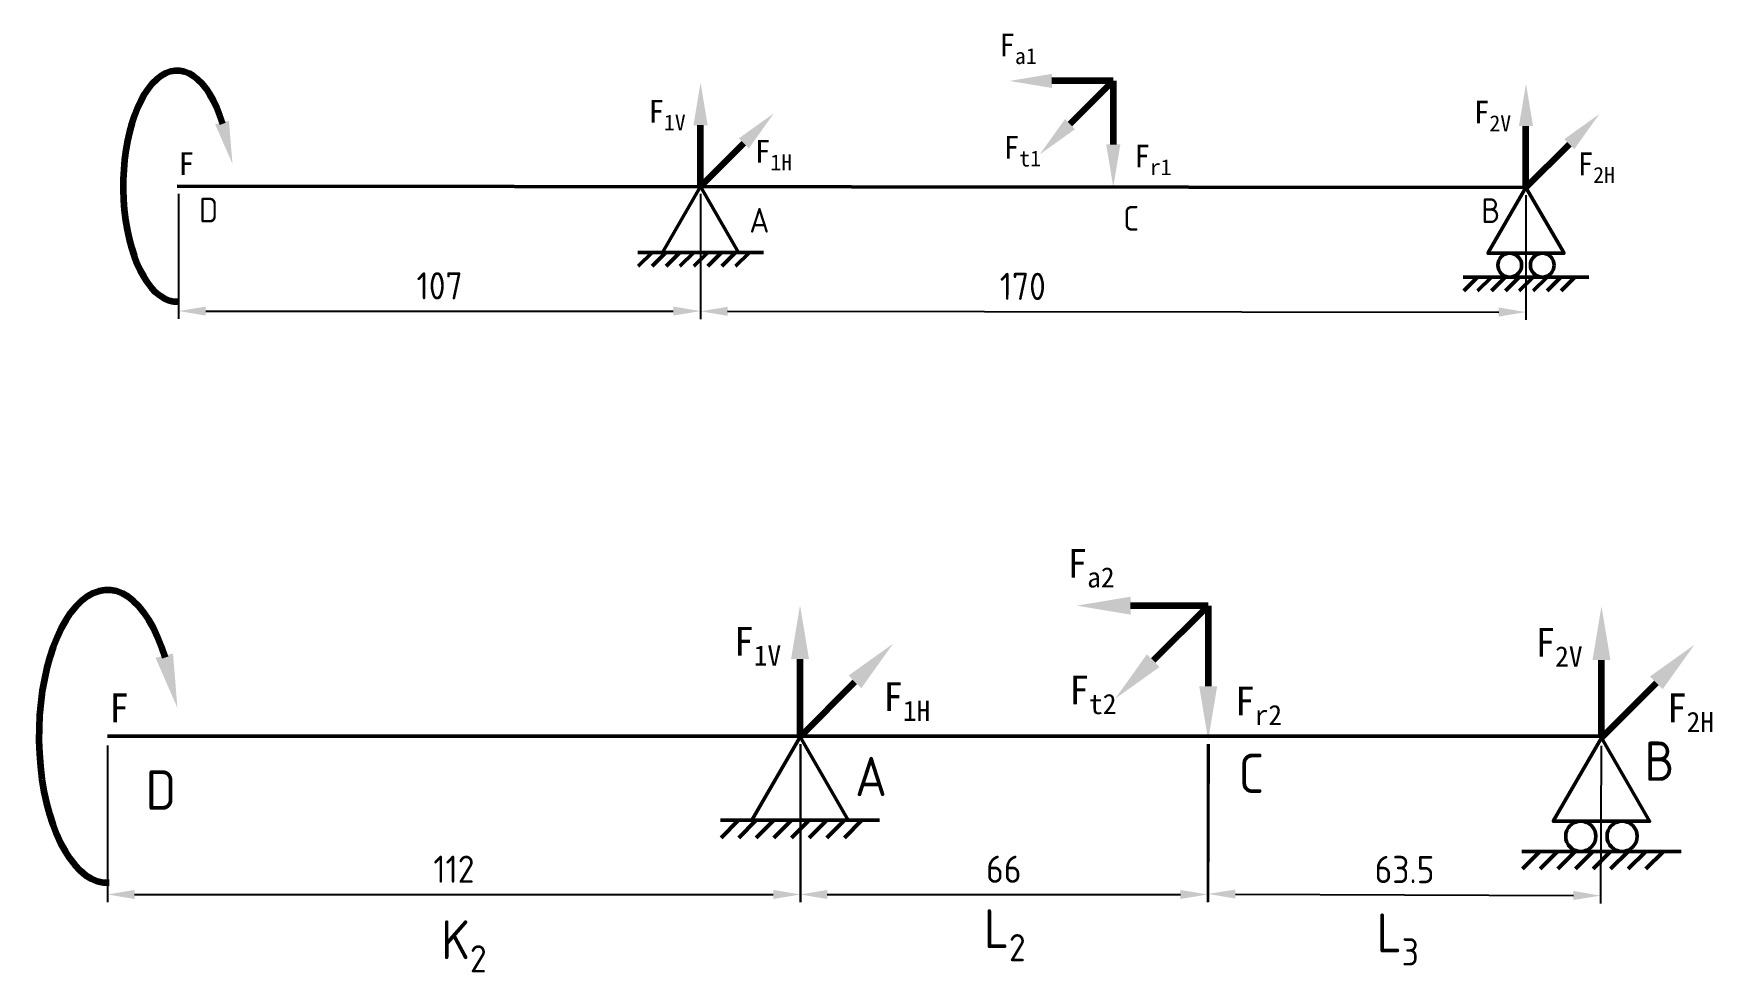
# Paper-space layout '布局1' of a CAD drawing. Header units: millimetres. Extents: x 22 to 238, y 13 to 134.
import ezdxf

# ---------------------------------------------------------------- set-up
doc = ezdxf.new("R2010")
doc.units = ezdxf.units.MM
doc.layers.add('AM_0', color=7, linetype='Continuous', lineweight=50)
doc.layers.add('AM_5', color=7, linetype='Continuous', lineweight=25)
doc.styles.get("Standard").update_dxf_attribs({"font": 'ISOCP.SHX', "bigfont": 'gbcbig.shx'})
doc.dimstyles.new('AM_GB$0', dxfattribs={"dimtxt": 3.5, "dimasz": 3.5, "dimexe": 1, "dimexo": 1, "dimgap": 1.5, "dimtad": 1, "dimdsep": 46, "dimtxsty": 'Standard', "dimcen": 0, "dimclrd": 256, "dimclre": 256, "dimclrt": 7, "dimadec": 0, "dimazin": 2, "dimtp": 0.1, "dimtm": 0.1, "dimtfac": 0.71, "dimtdec": 3, "dimtmove": 0, "dimatfit": 3, "dimfxl": 1, "dimlwd": -1, "dimlwe": -1, "dimarcsym": 0})

# ---------------------------------------------------------------- blocks, each defined once
blk = doc.blocks.new('*D90')
at = {"layer": 'AM_5', "linetype": 'ByBlock', "transparency": 16777216}
for p, q in [((40.33, 113.06), (40.33, 96.98)), ((107.5, 113.06), (107.5, 96.98)), ((43.83, 97.98), (104, 97.98))]:
    blk.add_line(p, q, dxfattribs=at)
at = {"layer": 'AM_5', "transparency": 16777216}
for points in [[(43.83, 98.56), (43.83, 97.4), (40.33, 97.98)], [(104, 98.56), (104, 97.4), (107.5, 97.98)]]:
    blk.add_solid(points, dxfattribs=at)
at = {"layer": 'Defpoints', "color": 0, "transparency": 16777216}
for p in [(40.33, 114.06), (107.5, 114.06), (107.5, 97.98)]:
    blk.add_point(p, dxfattribs=at)
at = {"layer": 'AM_5', "color": 7, "transparency": 16777216, "insert": (73.92, 101.23), "char_height": 3.5, "attachment_point": 5}
blk.add_mtext('107', dxfattribs=at)
blk = doc.blocks.new('*D91')
at = {"layer": 'AM_5', "linetype": 'ByBlock', "transparency": 16777216}
for p, q in [((107.5, 113), (107.49, 96.95)), ((213.74, 112.9), (213.73, 96.85)), ((110.99, 97.95), (210.23, 97.86))]:
    blk.add_line(p, q, dxfattribs=at)
at = {"layer": 'AM_5', "transparency": 16777216}
for points in [[(110.99, 98.53), (110.99, 97.37), (107.49, 97.95)], [(210.23, 98.44), (210.23, 97.27), (213.73, 97.85)]]:
    blk.add_solid(points, dxfattribs=at)
at = {"layer": 'Defpoints', "color": 0, "transparency": 16777216}
for p in [(107.5, 114), (213.74, 113.9), (213.73, 97.85)]:
    blk.add_point(p, dxfattribs=at)
at = {"layer": 'AM_5', "color": 7, "transparency": 16777216, "insert": (148.98, 101.16), "char_height": 3.5, "attachment_point": 5, "rotation": 359.9464}
blk.add_mtext('170', dxfattribs=at)
blk = doc.blocks.new('*D145')
at = {"layer": 'AM_5', "linetype": 'ByBlock', "transparency": 16777216}
for p, q in [((31.16, 42.06), (31.16, 21.89)), ((120.37, 42.25), (120.37, 21.89)), ((34.66, 22.89), (116.87, 22.89))]:
    blk.add_line(p, q, dxfattribs=at)
at = {"layer": 'AM_5', "transparency": 16777216}
for points in [[(34.66, 23.47), (34.66, 22.31), (31.16, 22.89)], [(116.87, 23.47), (116.87, 22.31), (120.37, 22.89)]]:
    blk.add_solid(points, dxfattribs=at)
at = {"layer": 'Defpoints', "color": 0, "transparency": 16777216}
for p in [(120.37, 43.25), (31.16, 43.06), (120.37, 22.89)]:
    blk.add_point(p, dxfattribs=at)
at = {"layer": 'AM_5', "color": 7, "transparency": 16777216, "insert": (75.76, 26.14), "char_height": 3.5, "attachment_point": 5}
blk.add_mtext('112', dxfattribs=at)
blk = doc.blocks.new('*D143')
at = {"layer": 'AM_5', "linetype": 'ByBlock', "transparency": 16777216}
for p, q in [((120.31, 42.25), (120.31, 21.89)), ((172.76, 42.25), (172.76, 21.89)), ((123.81, 22.89), (169.26, 22.89))]:
    blk.add_line(p, q, dxfattribs=at)
at = {"layer": 'AM_5', "transparency": 16777216}
for points in [[(123.81, 23.47), (123.81, 22.31), (120.31, 22.89)], [(169.26, 23.47), (169.26, 22.31), (172.76, 22.89)]]:
    blk.add_solid(points, dxfattribs=at)
at = {"layer": 'Defpoints', "color": 0, "transparency": 16777216}
for p in [(120.31, 43.25), (172.76, 43.25), (172.76, 22.89)]:
    blk.add_point(p, dxfattribs=at)
at = {"layer": 'AM_5', "color": 7, "transparency": 16777216, "insert": (146.53, 26.14), "char_height": 3.5, "attachment_point": 5}
blk.add_mtext('66', dxfattribs=at)
blk = doc.blocks.new('*D144')
at = {"layer": 'AM_5', "linetype": 'ByBlock', "transparency": 16777216}
for p, q in [((172.92, 42.25), (172.83, 21.96)), ((223.43, 42.03), (223.34, 21.74)), ((176.34, 22.95), (219.85, 22.76))]:
    blk.add_line(p, q, dxfattribs=at)
at = {"layer": 'AM_5', "transparency": 16777216}
for points in [[(176.34, 23.53), (176.33, 22.36), (172.84, 22.96)], [(219.85, 23.34), (219.85, 22.18), (223.35, 22.74)]]:
    blk.add_solid(points, dxfattribs=at)
at = {"layer": 'Defpoints', "color": 0, "transparency": 16777216}
for p in [(172.92, 43.25), (223.44, 43.03), (223.35, 22.74)]:
    blk.add_point(p, dxfattribs=at)
at = {"layer": 'AM_5', "color": 7, "transparency": 16777216, "insert": (198.11, 26.1), "char_height": 3.5, "attachment_point": 5, "rotation": 359.7553}
blk.add_mtext('63.5', dxfattribs=at)

psp = doc.layouts.new('布局1')

# ---------------------------------------------------------------- linework, layer by layer
at = {"layer": 'AM_0'}
for p, q in [((40.14, 114.059), (213.744, 113.897)), ((115.586, 105.517), (99.424, 105.517)), ((101.261, 105.517), (99.484, 103.74)), ((103.052, 105.517), (101.275, 103.74)), ((104.842, 105.517), (103.065, 103.74)), ((106.633, 105.517), (104.856, 103.74)), ((108.423, 105.517), (106.647, 103.74)), ((110.214, 105.517), (108.437, 103.74)), ((112.005, 105.517), (110.228, 103.74)), ((113.795, 105.517), (112.019, 103.74)), ((221.826, 102.347), (205.663, 102.347)), ((207.5, 102.347), (205.724, 100.57)), ((209.291, 102.347), (207.514, 100.57)), ((211.082, 102.347), (209.305, 100.57)), ((212.872, 102.347), (211.096, 100.57)), ((214.663, 102.347), (212.886, 100.57)), ((216.454, 102.347), (214.677, 100.57)), ((218.244, 102.347), (216.468, 100.57)), ((220.035, 102.347), (218.258, 100.57)), ((31.161, 43.247), (223.435, 43.247)), ((130.547, 32.443), (110.068, 32.443)), ((112.396, 32.443), (110.145, 30.192)), ((114.665, 32.443), (112.413, 30.192)), ((116.934, 32.443), (114.682, 30.192)), ((119.203, 32.443), (116.951, 30.192)), ((121.472, 32.443), (119.22, 30.192)), ((123.741, 32.443), (121.489, 30.192)), ((126.01, 32.443), (123.758, 30.192)), ((128.279, 32.443), (126.027, 30.192)), ((233.696, 28.432), (213.216, 28.432)), ((215.544, 28.432), (213.293, 26.181)), ((217.813, 28.432), (215.562, 26.181)), ((220.082, 28.432), (217.831, 26.181)), ((222.351, 28.432), (220.1, 26.181)), ((224.62, 28.432), (222.369, 26.181)), ((226.889, 28.432), (224.638, 26.181)), ((229.158, 28.432), (226.907, 26.181)), ((231.427, 28.432), (229.176, 26.181))]:
    psp.add_line(p, q, dxfattribs=at)
for points in [[(107.505, 113.997), (102.609, 105.517), (112.401, 105.517)], [(213.744, 113.897), (208.848, 105.417), (218.64, 105.417)], [(120.308, 43.188), (114.104, 32.443), (126.512, 32.443)], [(223.456, 43.067), (217.252, 32.322), (229.66, 32.322)]]:
    psp.add_lwpolyline(points, close=True, dxfattribs=at)
for centre, radius in [((211.645, 103.882), 1.535), ((215.844, 103.882), 1.535), ((220.795, 30.377), 1.945), ((226.117, 30.377), 1.945)]:
    psp.add_circle(centre, radius, dxfattribs=at)
at = {"layer": 'AM_5', "color": 150, "lineweight": 106}
for p, q in [((160.625, 127.605), (152.734, 127.605)), ((160.625, 127.605), (155.045, 122.025)), ((160.625, 127.605), (160.625, 119.422)), ((107.505, 113.997), (107.505, 121.887)), ((213.744, 113.897), (213.744, 121.787)), ((107.505, 113.997), (113.084, 119.576)), ((213.744, 113.897), (219.324, 119.476)), ((172.84, 60.061), (162.842, 60.061)), ((172.84, 60.061), (165.771, 52.991)), ((172.84, 60.061), (172.84, 49.693)), ((120.308, 43.188), (120.308, 53.186)), ((223.456, 43.067), (223.456, 53.065)), ((120.308, 43.188), (127.377, 50.258)), ((223.456, 43.067), (230.526, 50.137))]:
    psp.add_line(p, q, dxfattribs=at)
for centre, major_axis in [((40.14, 114.059), (0, 14.867)), ((31.161, 43.247), (0, 18.838))]:
    psp.add_ellipse(centre, major_axis=major_axis, ratio=0.4678016, start_param=5.281075, end_param=9.4522857, dxfattribs=at)
at = {"layer": 'AM_5', "color": 150, "linetype": 'Continuous'}
for points in [[(152.734, 126.692), (152.734, 128.517), (147.259, 127.605)], [(108.417, 121.887), (106.592, 121.887), (107.505, 127.363)], [(214.657, 121.787), (212.832, 121.787), (213.744, 127.263)], [(113.73, 118.931), (112.439, 120.221), (116.956, 123.448)], [(219.969, 118.831), (218.678, 120.121), (223.196, 123.348)], [(45.033, 122.027), (46.803, 122.473), (47.255, 116.94)], [(154.4, 122.671), (155.691, 121.38), (151.174, 118.154)], [(159.712, 119.422), (161.537, 119.422), (160.625, 113.947)], [(162.842, 58.905), (162.842, 61.217), (155.904, 60.061)], [(121.464, 53.186), (119.151, 53.186), (120.308, 60.124)], [(224.612, 53.065), (222.3, 53.065), (223.456, 60.003)], [(128.195, 49.44), (126.56, 51.076), (132.283, 55.164)], [(231.343, 49.319), (229.708, 50.954), (235.432, 55.043)], [(37.361, 53.343), (39.604, 53.908), (40.177, 46.898)], [(164.953, 53.809), (166.588, 52.174), (160.865, 48.085)], [(171.684, 49.693), (173.997, 49.693), (172.84, 42.755)]]:
    psp.add_trace(points, dxfattribs=at)

# ---------------------------------------------------------------- texts
at = {"layer": 'AM_0', "attachment_point": 1}
for s, width, gutter_width, insert, char_height in [('\\A1;{\\f@MingLiU_HKSCS-ExtB|b0|i0|c134|p18;F\\H0.7x;\\S^ a1;}', 10.69251, 14.63, (145.98, 133.696), 2.92609), ('\\A1;{\\f@MingLiU_HKSCS-ExtB|b0|i0|c134|p18;F\\H0.7x;\\S^ 1V;}', 10.69251, 14.63, (100.811, 125.149), 2.92609), ('\\A1;{\\f@MingLiU_HKSCS-ExtB|b0|i0|c134|p18;F\\H0.7x;\\S^ 2V;}', 10.69251, 14.63, (207.051, 125.049), 2.92609), ('\\A1;{\\f@MingLiU_HKSCS-ExtB|b0|i0|c134|p18;F\\H0.7x;\\S^ 1H;}', 10.69251, 14.63, (114.505, 120.017), 2.92609), ('\\A1;{\\f@MingLiU_HKSCS-ExtB|b0|i0|c134|p18;F\\H0.7x;\\S^ t1;}', 10.69251, 14.63, (146.534, 120.512), 2.92609), ('\\A1;{\\f@MingLiU_HKSCS-ExtB|b0|i0|c134|p18;F\\H0.7x;\\S^ r1;}', 10.69251, 14.63, (163.348, 119.394), 2.92609), ('\\A1;{\\f@MingLiU_HKSCS-ExtB|b0|i0|c134|p18;F}', 10.69251, 14.63, (40.331, 118.418), 2.92609), ('\\A1;{\\f@MingLiU_HKSCS-ExtB|b0|i0|c134|p18;F\\H0.7x;\\S^ 2H;}', 10.69251, 14.63, (220.403, 118.397), 2.92609), ('\\A1;{\\f@MingLiU_HKSCS-ExtB|b0|i0|c134|p18;F\\H0.7x;\\S^ a2;}', 13.54853, 18.538, (154.74, 67.377), 3.70766), ('\\A1;{\\f@MingLiU_HKSCS-ExtB|b0|i0|c134|p18;F\\H0.7x;\\S^ 1V;}', 13.54853, 18.538, (111.826, 57.32), 3.70766), ('\\A1;{\\f@MingLiU_HKSCS-ExtB|b0|i0|c134|p18;F\\H0.7x;\\S^ 2V;}', 13.54853, 18.538, (214.974, 57.199), 3.70766), ('\\A1;{\\f@MingLiU_HKSCS-ExtB|b0|i0|c134|p18;F\\H0.7x;\\S^ 1H;}', 13.54853, 18.538, (131.017, 50.202), 3.70766), ('\\A1;{\\f@MingLiU_HKSCS-ExtB|b0|i0|c134|p18;F\\H0.7x;\\S^ t2;}', 13.54853, 18.538, (154.985, 51.073), 3.70766), ('\\A1;{\\f@MingLiU_HKSCS-ExtB|b0|i0|c134|p18;F}', 13.54853, 18.538, (31.404, 48.77), 3.70766), ('\\A1;{\\f@MingLiU_HKSCS-ExtB|b0|i0|c134|p18;F\\H0.7x;\\S^ r2;}', 13.54853, 18.538, (176.292, 49.657), 3.70766), ('\\A1;{\\f@MingLiU_HKSCS-ExtB|b0|i0|c134|p18;F\\H0.7x;\\S^ 2H;}', 13.54853, 18.538, (231.893, 48.769), 3.70766)]:
    psp.add_mtext_dynamic_manual_height_columns(s, width=width, gutter_width=gutter_width, heights=[0], dxfattribs=dict(at, insert=insert, char_height=char_height))
at = {"layer": 'AM_0', "color": 152, "true_color": 0x2776bb, "attachment_point": 1}
for s, width, gutter_width, insert, char_height in [('D', 6.33947, 15.902, (42.961, 112.567), 3.18), ('B', 6.33947, 15.902, (207.996, 112.497), 3.18), ('A', 6.33947, 15.902, (113.793, 111.259), 3.18), ('C', 6.33947, 15.902, (161.893, 111.511), 3.18), ('B', 10.09208, 25.315, (228.987, 42.581), 5.063), ('A', 10.09208, 25.315, (127.4, 40.61), 5.063), ('C', 10.09208, 25.315, (176.759, 41.011), 5.063), ('D', 10.09208, 25.315, (36.087, 38.865), 5.063)]:
    psp.add_mtext_dynamic_manual_height_columns(s, width=width, gutter_width=gutter_width, heights=[0], dxfattribs=dict(at, insert=insert, char_height=char_height))
at = {"layer": 'AM_5', "char_height": 5, "attachment_point": 1}
for s, width, insert in [('\\A1;K{\\H0.7x;\\S^ 2;}', 32.48689, (74.116, 19.557)), ('\\A1;L{\\H0.7x;\\S^ 2;}', 20.28517, (143.963, 20.992)), ('\\A1;L{\\H0.7x;\\S^ 3;}', 20.28517, (194.512, 20.449))]:
    psp.add_mtext_dynamic_manual_height_columns(s, width=width, gutter_width=25, heights=[0], dxfattribs=dict(at, insert=insert))

# ---------------------------------------------------------------- dimensions: what is measured, and where the dimension line sits
at = {"layer": 'AM_5'}
for base, p1, p2, text, picture, middle in [((107.505, 97.979), (40.331, 114.059), (107.505, 114.059), '107', '*D90', (73.918, 101.229)), ((120.367, 22.892), (31.161, 43.06), (120.367, 43.247), '112', '*D145', (75.764, 26.142)), ((172.758, 22.892), (120.308, 43.247), (172.758, 43.247), '66', '*D143', (146.533, 26.142))]:
    dim = psp.add_linear_dim(base=base, p1=p1, p2=p2, text=text, dimstyle='AM_GB$0', override={"dimpost": ''}, dxfattribs=at)
    dim.commit()
    dim.dimension.update_dxf_attribs({"geometry": picture, "text_midpoint": middle})
dim = psp.add_linear_dim(base=(213.729, 97.854), p1=(107.505, 113.996), p2=(213.744, 113.897), angle=359.94635, text='170', dimstyle='AM_GB$0', dxfattribs=at)
dim.commit()
dim.dimension.update_dxf_attribs({"geometry": '*D91', "text_midpoint": (148.98, 97.914), "dimtype": 161})
dim = psp.add_aligned_dim(p1=(172.922, 43.247), p2=(223.435, 43.031), distance=-20.287, text='63.5', dimstyle='AM_GB$0', override={"dimpost": ''}, dxfattribs=at)
dim.commit()
dim.dimension.update_dxf_attribs({"geometry": '*D144', "text_midpoint": (198.106, 26.102)})

doc.saveas('drawing.dxf')
